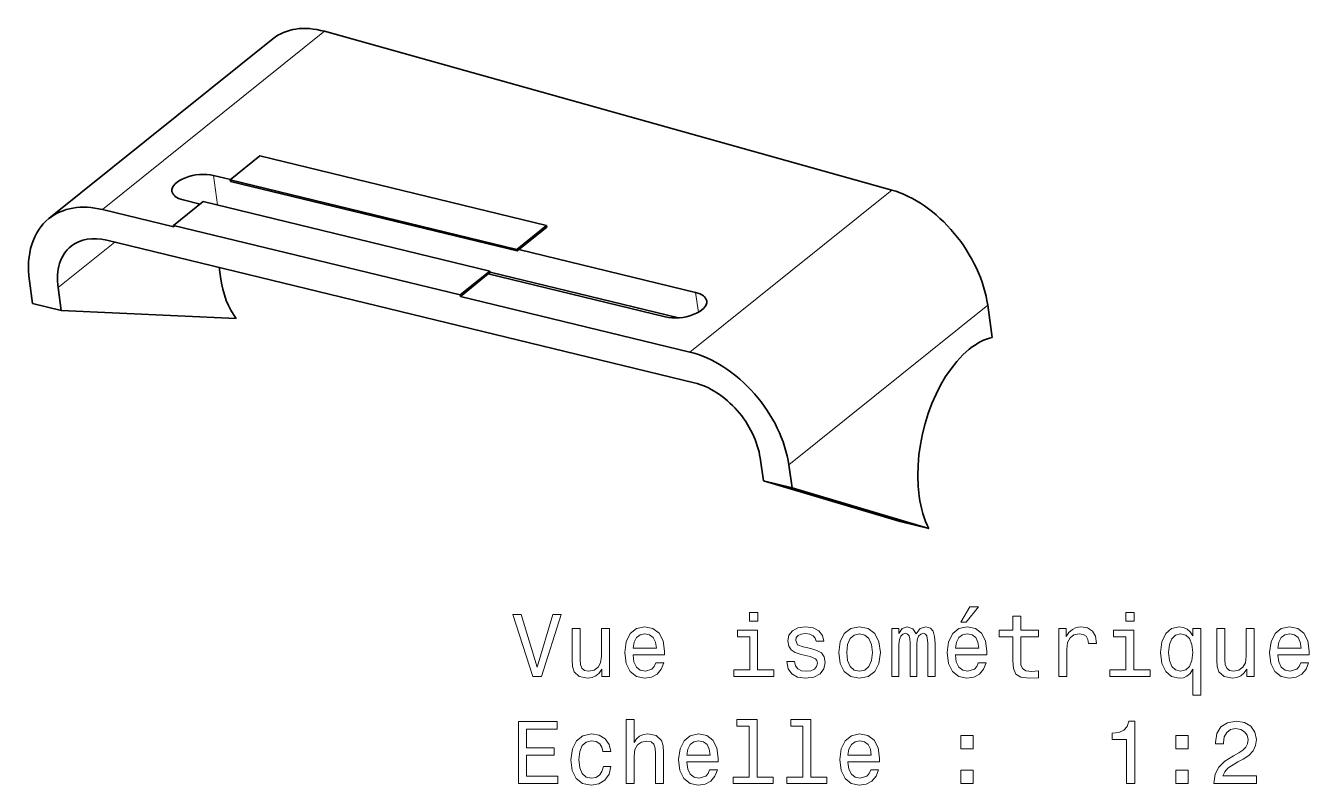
# Model space of a CAD drawing. Extents: x 0 to 297, y 0 to 210.
# Drawn here: x 137.3 to 209.9, y 71.3 to 114.2 of the extents above; entities that cross this region are included whole.
import ezdxf

# ---------------------------------------------------------------- set-up
doc = ezdxf.new("R2010")
doc.units = 0

msp = doc.modelspace()

# ---------------------------------------------------------------- linework, layer by layer
at = {"color": 7, "lineweight": 35, "ltscale": 0.405519}
msp.add_line((138.649841, 103.261856), (151.301834, 113.41272), dxfattribs=at)
at = {"color": 7, "lineweight": 13, "ltscale": 0.402003}
msp.add_line((154.21521, 113.838417), (141.672913, 103.775558), dxfattribs=at)
at = {"color": 7, "lineweight": 35}
for p, q in [((154.21521, 113.838417), (186.272903, 104.878548)), ((175.110687, 93.996056), (141.91684, 102.044365))]:
    msp.add_line(p, q, dxfattribs=at)
at = {"color": 7, "lineweight": 35, "ltscale": 0.053829}
for p, q in [((148.896255, 105.452057), (150.575684, 106.799484)), ((145.695297, 102.883881), (147.374725, 104.231308)), ((166.767807, 102.873482), (165.088379, 101.526054)), ((163.566849, 100.305305), (161.887421, 98.957878))]:
    msp.add_line(p, q, dxfattribs=at)
at = {"color": 7, "lineweight": 35, "ltscale": 0.416532}
for p, q in [((150.575684, 106.799484), (166.767807, 102.873482)), ((148.896255, 105.452057), (165.088379, 101.526054)), ((148.908447, 105.365494), (165.100571, 101.439491)), ((147.374725, 104.231308), (163.566849, 100.305305)), ((161.887421, 98.957878), (145.695297, 102.883881))]:
    msp.add_line(p, q, dxfattribs=at)
at = {"color": 7, "lineweight": 35, "ltscale": 0.024877}
for p, q in [((147.949661, 105.70295), (148.916718, 105.468468)), ((147.194229, 104.086494), (146.227173, 104.320969))]:
    msp.add_line(p, q, dxfattribs=at)
at = {"color": 7, "lineweight": 13, "ltscale": 0.042112}
msp.add_line((148.184677, 104.034927), (147.949661, 105.70295), dxfattribs=at)
at = {"color": 7, "lineweight": 35, "ltscale": 0.002185}
for p, q in [((148.908447, 105.365494), (148.896255, 105.452057)), ((145.707489, 102.797325), (145.695297, 102.883881)), ((166.779999, 102.786919), (166.767807, 102.873482)), ((165.100571, 101.439491), (165.088379, 101.526054)), ((163.579041, 100.21875), (163.566849, 100.305305)), ((161.899612, 98.871323), (161.887421, 98.957878))]:
    msp.add_line(p, q, dxfattribs=at)
at = {"color": 7, "lineweight": 13, "ltscale": 0.365587}
msp.add_line((186.272903, 104.878548), (174.866776, 95.727257), dxfattribs=at)
at = {"color": 7, "lineweight": 35, "ltscale": 0.103787}
msp.add_line((145.707489, 102.797325), (141.672913, 103.775558), dxfattribs=at)
at = {"color": 7, "lineweight": 35, "ltscale": 0.050608}
for p, q in [((166.779999, 102.786919), (165.20105, 101.520111)), ((163.478561, 100.13813), (161.899612, 98.871323))]:
    msp.add_line(p, q, dxfattribs=at)
at = {"color": 7, "lineweight": 13, "ltscale": 0.102591}
msp.add_line((142.367035, 101.935204), (139.166245, 99.367172), dxfattribs=at)
at = {"color": 7, "lineweight": 35, "ltscale": 0.003221}
for p, q in [((165.20105, 101.520111), (165.100571, 101.439491)), ((163.579041, 100.21875), (163.478561, 100.13813))]:
    msp.add_line(p, q, dxfattribs=at)
at = {"color": 7, "lineweight": 35, "ltscale": 0.257034}
for p, q in [((165.20105, 101.520111), (175.192902, 99.097443)), ((173.470413, 97.715469), (163.478561, 100.13813))]:
    msp.add_line(p, q, dxfattribs=at)
at = {"color": 7, "lineweight": 35, "ltscale": 0.273698}
msp.add_line((163.575745, 100.242134), (174.215393, 97.662399), dxfattribs=at)
at = {"color": 7, "lineweight": 35, "ltscale": 0.03278}
for p, q in [((137.547028, 99.759773), (137.729965, 98.46138)), ((139.166245, 99.367172), (139.349182, 98.068779)), ((178.836945, 89.748466), (179.019897, 88.450073))]:
    msp.add_line(p, q, dxfattribs=at)
at = {"color": 7, "lineweight": 35, "ltscale": 0.333572}
msp.add_line((174.866776, 95.727257), (161.899612, 98.871323), dxfattribs=at)
at = {"color": 7, "lineweight": 13, "ltscale": 0.028203}
msp.add_line((175.350296, 97.980354), (175.192902, 99.097443), dxfattribs=at)
at = {"color": 7, "lineweight": 35, "ltscale": 0.041653}
for p, q in [((139.349182, 98.068779), (137.729965, 98.46138)), ((179.019897, 88.450073), (180.639099, 88.057465)), ((186.755035, 86.158028), (188.374237, 85.765427))]:
    msp.add_line(p, q, dxfattribs=at)
at = {"color": 7, "lineweight": 35, "ltscale": 0.247382}
msp.add_line((149.234192, 97.617645), (139.349182, 98.068779), dxfattribs=at)
at = {"color": 7, "lineweight": 13, "ltscale": 0.360258}
msp.add_line((191.69603, 98.373764), (180.456161, 89.355865), dxfattribs=at)
at = {"color": 7, "lineweight": 35, "ltscale": 0.045787}
msp.add_line((191.951553, 96.560188), (191.69603, 98.373764), dxfattribs=at)
at = {"color": 7, "lineweight": 35, "ltscale": 0.032781}
msp.add_line((180.456161, 89.355865), (180.639099, 88.057465), dxfattribs=at)
at = {"color": 7, "lineweight": 35, "ltscale": 0.201689}
for p, q in [((186.755035, 86.158028), (179.019897, 88.450073)), ((188.374237, 85.765427), (180.639099, 88.057465))]:
    msp.add_line(p, q, dxfattribs=at)
at = {"color": 7, "lineweight": 13}
for points in [[(190.180115, 80.485168), (190.477661, 80.485168), (191.178665, 81.342514), (190.684433, 81.342514)], [(167.117432, 80.913841), (166.239899, 77.933296), (165.337173, 80.913841), (164.858063, 80.913841), (165.987747, 77.408798), (166.492065, 77.408798), (167.596527, 80.913841)], [(178.711807, 81.029839), (178.242783, 81.029839), (178.242783, 80.525513), (178.711807, 80.525513)], [(193.115265, 79.647995), (193.115265, 78.291367), (193.145523, 77.8526), (193.286743, 77.550011), (193.569153, 77.373497), (194.048264, 77.312981), (194.572754, 77.338196), (194.572754, 77.721481), (194.189468, 77.691216), (193.841492, 77.731567), (193.654892, 77.857643), (193.574203, 78.069458), (193.559067, 78.367012), (193.559067, 79.647995), (194.572754, 79.647995), (194.572754, 80.02623), (193.559067, 80.02623), (193.559067, 80.818024), (193.115265, 80.818024), (193.115265, 80.02623), (192.348694, 80.02623), (192.348694, 79.647995)], [(199.963959, 81.029839), (199.494949, 81.029839), (199.494949, 80.525513), (199.963959, 80.525513)], [(170.31987, 80.117012), (169.876068, 80.117012), (169.876068, 78.553612), (169.825638, 78.190498), (169.679382, 77.928253), (169.452438, 77.766869), (169.154892, 77.716438), (168.917862, 77.756783), (168.766556, 77.877815), (168.680832, 78.084587), (168.66066, 78.377098), (168.66066, 80.117012), (168.216858, 80.117012), (168.216858, 78.336754), (168.231979, 77.978683), (168.327805, 77.681129), (168.620316, 77.408798), (169.089325, 77.312981), (169.341492, 77.348282), (169.55835, 77.439056), (169.744949, 77.595398), (169.89624, 77.822342), (169.89624, 77.408798), (170.31987, 77.408798)], [(171.656326, 78.6343), (173.431549, 78.6343), (173.436584, 78.841072), (173.355896, 79.421043), (173.134003, 79.854767), (172.780975, 80.117012), (172.311951, 80.21283), (171.853012, 80.111969), (171.499985, 79.829544), (171.273041, 79.370613), (171.192352, 78.765427), (171.268005, 78.145111), (171.494949, 77.691216), (171.842926, 77.408798), (172.296814, 77.312981), (172.690186, 77.37854), (173.012955, 77.550011), (173.249985, 77.822342), (173.386154, 78.185455), (172.947403, 78.185455), (172.856613, 77.983727), (172.725494, 77.832428), (172.352295, 77.711395), (172.064835, 77.766869), (171.847977, 77.943382), (171.706757, 78.230843), (171.656326, 78.619171)], [(171.656326, 79.0075), (171.711807, 79.355484), (171.847977, 79.612686), (172.054749, 79.769028), (172.327087, 79.824501), (172.594376, 79.769028), (172.801147, 79.612686), (172.927231, 79.355484), (172.97261, 79.0075)], [(178.696671, 77.781998), (178.696671, 80.02623), (177.556915, 80.02623), (177.556915, 79.647995), (178.252869, 79.647995), (178.252869, 77.781998), (177.345093, 77.781998), (177.345093, 77.408798), (179.614548, 77.408798), (179.614548, 77.781998)], [(181.702438, 78.987328), (181.273773, 79.088196), (180.956039, 79.204185), (180.850128, 79.441216), (180.880402, 79.607643), (180.986298, 79.728683), (181.157776, 79.804329), (181.404892, 79.834587), (181.641922, 79.804329), (181.828522, 79.713554), (181.949554, 79.577385), (182, 79.395828), (182.433716, 79.395828), (182.433716, 79.405914), (182.358063, 79.733727), (182.151291, 79.990929), (181.828522, 80.152313), (181.404892, 80.21283), (180.976212, 80.152313), (180.663544, 79.985886), (180.466858, 79.73877), (180.406326, 79.426086), (180.451721, 79.123497), (180.592926, 78.911682), (180.824921, 78.760384), (181.162811, 78.654472), (181.657059, 78.53344), (181.959641, 78.407356), (182.040344, 78.306496), (182.070602, 78.155197), (182.025208, 77.968597), (181.904175, 77.827385), (181.707489, 77.73661), (181.445236, 77.706352), (181.167862, 77.73661), (180.966125, 77.842514), (180.829956, 78.013985), (180.77449, 78.251015), (180.34581, 78.251015), (180.416412, 77.847557), (180.623184, 77.555054), (180.951004, 77.37854), (181.404892, 77.312981), (181.878952, 77.37854), (182.226929, 77.555054), (182.438751, 77.837471), (182.514404, 78.205627), (182.458923, 78.523354), (182.302582, 78.740211), (182.04538, 78.881424)], [(183.280975, 78.760384), (183.361664, 78.145111), (183.593658, 77.691216), (183.961807, 77.408798), (184.456039, 77.312981), (184.945236, 77.408798), (185.313385, 77.686172), (185.54538, 78.140068), (185.631119, 78.760384), (185.54538, 79.375656), (185.313385, 79.834587), (184.945236, 80.111969), (184.456039, 80.21283), (183.961807, 80.111969), (183.593658, 79.829544), (183.361664, 79.375656)], [(183.734863, 78.765427), (183.780243, 79.219315), (183.921463, 79.547127), (184.148407, 79.748856), (184.456039, 79.819458), (184.758636, 79.748856), (184.98558, 79.55217), (185.126801, 79.219315), (185.177231, 78.765427), (185.126801, 78.306496), (184.98558, 77.97364), (184.758636, 77.771912), (184.456039, 77.706352), (184.148407, 77.771912), (183.921463, 77.97364), (183.780243, 78.306496)], [(186.271606, 77.408798), (186.680115, 77.408798), (186.680115, 79.219315), (186.705322, 79.491653), (186.780975, 79.688339), (186.896973, 79.804329), (187.048264, 79.849724), (187.169296, 79.809372), (187.25, 79.708511), (187.290344, 79.537041), (187.305466, 79.310097), (187.305466, 77.408798), (187.688751, 77.408798), (187.688751, 79.219315), (187.713974, 79.48661), (187.789612, 79.683296), (187.91066, 79.804329), (188.061951, 79.849724), (188.182983, 79.809372), (188.263687, 79.708511), (188.314117, 79.310097), (188.314117, 77.408798), (188.72261, 77.408798), (188.72261, 79.279839), (188.697403, 79.668167), (188.616699, 79.965714), (188.455322, 80.14727), (188.193085, 80.21283), (187.885437, 80.111969), (187.648407, 79.819458), (187.461807, 80.106926), (187.149124, 80.21283), (186.861664, 80.111969), (186.664978, 79.829544), (186.664978, 80.117012), (186.271606, 80.117012)], [(189.872467, 78.6343), (191.64769, 78.6343), (191.652725, 78.841072), (191.572037, 79.421043), (191.350128, 79.854767), (190.997116, 80.117012), (190.528091, 80.21283), (190.069153, 80.111969), (189.716125, 79.829544), (189.489182, 79.370613), (189.408493, 78.765427), (189.484146, 78.145111), (189.71109, 77.691216), (190.059067, 77.408798), (190.512955, 77.312981), (190.906326, 77.37854), (191.229095, 77.550011), (191.466125, 77.822342), (191.602295, 78.185455), (191.163544, 78.185455), (191.072754, 77.983727), (190.941635, 77.832428), (190.568436, 77.711395), (190.280975, 77.766869), (190.064117, 77.943382), (189.922897, 78.230843), (189.872467, 78.619171)], [(189.872467, 79.0075), (189.927948, 79.355484), (190.064117, 79.612686), (190.270889, 79.769028), (190.543213, 79.824501), (190.810516, 79.769028), (191.017288, 79.612686), (191.143372, 79.355484), (191.188751, 79.0075)], [(195.72261, 77.408798), (196.166412, 77.408798), (196.166412, 78.957069), (196.211807, 79.330269), (196.347977, 79.597557), (196.56987, 79.758942), (196.867432, 79.814415), (197.089325, 79.779114), (197.255753, 79.678253), (197.356613, 79.506783), (197.391922, 79.274796), (197.840759, 79.274796), (197.780243, 79.683296), (197.613831, 79.9758), (197.336441, 80.152313), (196.958206, 80.21283), (196.701004, 80.172485), (196.479095, 80.071625), (196.28241, 79.900154), (196.126068, 79.668167), (196.126068, 80.117012), (195.72261, 80.117012)], [(199.948837, 77.781998), (199.948837, 80.02623), (198.809067, 80.02623), (198.809067, 79.647995), (199.505035, 79.647995), (199.505035, 77.781998), (198.59726, 77.781998), (198.59726, 77.408798), (200.866699, 77.408798), (200.866699, 77.781998)], [(203.292496, 79.698425), (203.136154, 79.925369), (202.959641, 80.086754), (202.752869, 80.177528), (202.515839, 80.21283), (202.087158, 80.111969), (201.754303, 79.829544), (201.537445, 79.375656), (201.461807, 78.765427), (201.537445, 78.150154), (201.754303, 77.696259), (202.087158, 77.408798), (202.515839, 77.312981), (202.752869, 77.343239), (202.954605, 77.42897), (203.131104, 77.585312), (203.292496, 77.822342), (203.292496, 76.35981), (203.736298, 76.35981), (203.736298, 80.117012), (203.292496, 80.117012)], [(201.915695, 78.765427), (201.96109, 79.214272), (202.102295, 79.542084), (202.314117, 79.743813), (202.591492, 79.814415), (202.884003, 79.743813), (203.105896, 79.547127), (203.237015, 79.219315), (203.287445, 78.765427), (203.237015, 78.306496), (203.105896, 77.978683), (202.884003, 77.776955), (202.591492, 77.711395), (202.314117, 77.776955), (202.102295, 77.978683), (201.96109, 78.311539)], [(206.752151, 80.117012), (206.30835, 80.117012), (206.30835, 78.553612), (206.257904, 78.190498), (206.111664, 77.928253), (205.884705, 77.766869), (205.587158, 77.716438), (205.350128, 77.756783), (205.198837, 77.877815), (205.113098, 78.084587), (205.092926, 78.377098), (205.092926, 80.117012), (204.649124, 80.117012), (204.649124, 78.336754), (204.664246, 77.978683), (204.760071, 77.681129), (205.052582, 77.408798), (205.521606, 77.312981), (205.773758, 77.348282), (205.990631, 77.439056), (206.177216, 77.595398), (206.328522, 77.822342), (206.328522, 77.408798), (206.752151, 77.408798)], [(208.088608, 78.6343), (209.863815, 78.6343), (209.868866, 78.841072), (209.788177, 79.421043), (209.566269, 79.854767), (209.213242, 80.117012), (208.744232, 80.21283), (208.285294, 80.111969), (207.932266, 79.829544), (207.705322, 79.370613), (207.624634, 78.765427), (207.700272, 78.145111), (207.927216, 77.691216), (208.275208, 77.408798), (208.729095, 77.312981), (209.122467, 77.37854), (209.445236, 77.550011), (209.682266, 77.822342), (209.818436, 78.185455), (209.379669, 78.185455), (209.288895, 77.983727), (209.157776, 77.832428), (208.784576, 77.711395), (208.497101, 77.766869), (208.280243, 77.943382), (208.139038, 78.230843), (208.088608, 78.619171)], [(208.088608, 79.0075), (208.144073, 79.355484), (208.280243, 79.612686), (208.487015, 79.769028), (208.759354, 79.824501), (209.026642, 79.769028), (209.233414, 79.612686), (209.359497, 79.355484), (209.404877, 79.0075)], [(165.180832, 71.361969), (167.399841, 71.361969), (167.399841, 71.785599), (165.644806, 71.785599), (165.644806, 72.970757), (167.208206, 72.970757), (167.208206, 73.389343), (165.644806, 73.389343), (165.644806, 74.438339), (167.359497, 74.438339), (167.359497, 74.861969), (165.180832, 74.861969)], [(171.268005, 71.361969), (171.711807, 71.361969), (171.711807, 72.925369), (171.757202, 73.28344), (171.903442, 73.545685), (172.130402, 73.707069), (172.432983, 73.767586), (172.675064, 73.717155), (172.826355, 73.580986), (172.902008, 73.354042), (172.927231, 73.051453), (172.927231, 71.361969), (173.371033, 71.361969), (173.371033, 73.142227), (173.350861, 73.500298), (173.260071, 73.797852), (172.962524, 74.070183), (172.49855, 74.166), (172.246384, 74.130699), (172.029526, 74.034882), (171.847977, 73.883583), (171.711807, 73.676811), (171.711807, 74.983009), (171.268005, 74.983009)], [(178.22261, 74.60981), (178.22261, 71.735168), (177.309784, 71.735168), (177.309784, 71.361969), (179.574203, 71.361969), (179.574203, 71.735168), (178.666412, 71.735168), (178.666412, 74.983009), (177.526642, 74.983009), (177.526642, 74.60981)], [(181.258636, 74.60981), (181.258636, 71.735168), (180.34581, 71.735168), (180.34581, 71.361969), (182.610229, 71.361969), (182.610229, 71.735168), (181.702438, 71.735168), (181.702438, 74.983009), (180.562668, 74.983009), (180.562668, 74.60981)], [(199.54538, 71.361969), (200.004303, 71.361969), (200.004303, 74.887184), (199.661377, 74.887184), (199.570587, 74.579552), (199.389038, 74.372772), (199.111664, 74.25174), (198.728378, 74.211395), (198.728378, 73.853325), (199.54538, 73.853325)], [(204.477661, 71.361969), (206.88327, 71.361969), (206.88327, 71.795685), (204.981979, 71.795685), (205.087891, 72.032715), (205.26944, 72.229401), (205.829239, 72.587471), (206.126785, 72.73877), (206.459641, 72.955627), (206.696671, 73.207794), (206.83284, 73.505341), (206.88327, 73.843239), (206.797546, 74.266869), (206.560501, 74.599724), (206.197388, 74.811539), (205.728378, 74.887184), (205.244232, 74.801453), (204.876068, 74.564415), (204.639038, 74.18618), (204.55835, 73.686897), (204.55835, 73.616295), (205.017273, 73.616295), (205.017273, 73.656639), (205.062668, 73.99958), (205.198837, 74.25174), (205.415695, 74.413124), (205.703156, 74.468597), (205.995667, 74.418167), (206.212524, 74.292084), (206.353729, 74.095398), (206.404175, 73.848282), (206.368866, 73.616295), (206.273041, 73.419609), (206.111664, 73.248138), (205.889755, 73.09684), (205.592209, 72.935455), (205.097961, 72.622772), (204.749985, 72.289925), (204.543213, 71.886467), (204.477661, 71.377098)], [(169.956757, 73.172485), (170.395523, 73.172485), (170.304749, 73.575943), (170.087891, 73.893669), (169.749985, 74.090355), (169.311234, 74.166), (168.827087, 74.06514), (168.458923, 73.782715), (168.226944, 73.323784), (168.14624, 72.708511), (168.221893, 72.098282), (168.448837, 71.644386), (168.806915, 71.361969), (169.296097, 71.266151), (169.729813, 71.341797), (170.067719, 71.553612), (170.299698, 71.886467), (170.400574, 72.330269), (169.976944, 72.330269), (169.901291, 72.047852), (169.760071, 71.836029), (169.55835, 71.70491), (169.311234, 71.664566), (169.003601, 71.730125), (168.781693, 71.931854), (168.645523, 72.259666), (168.600128, 72.72364), (168.645523, 73.177528), (168.786728, 73.505341), (169.013687, 73.707069), (169.311234, 73.777672), (169.573471, 73.732285), (169.770172, 73.616295), (169.901291, 73.424652)], [(174.692352, 72.587471), (176.467575, 72.587471), (176.47261, 72.794243), (176.391922, 73.374214), (176.170013, 73.807938), (175.817001, 74.070183), (175.347977, 74.166), (174.889038, 74.06514), (174.536011, 73.782715), (174.309067, 73.323784), (174.228378, 72.718597), (174.304031, 72.098282), (174.530975, 71.644386), (174.878952, 71.361969), (175.33284, 71.266151), (175.726212, 71.331711), (176.048981, 71.503181), (176.286011, 71.775513), (176.42218, 72.138626), (175.983429, 72.138626), (175.892639, 71.936897), (175.76152, 71.785599), (175.388321, 71.664566), (175.100861, 71.720039), (174.884003, 71.896553), (174.742783, 72.184013), (174.692352, 72.572342)], [(183.80043, 72.587471), (185.575638, 72.587471), (185.580688, 72.794243), (185.5, 73.374214), (185.278091, 73.807938), (184.925064, 74.070183), (184.456039, 74.166), (183.997116, 74.06514), (183.644089, 73.782715), (183.417145, 73.323784), (183.336441, 72.718597), (183.412094, 72.098282), (183.639038, 71.644386), (183.98703, 71.361969), (184.440918, 71.266151), (184.83429, 71.331711), (185.157059, 71.503181), (185.394089, 71.775513), (185.530243, 72.138626), (185.091492, 72.138626), (185.000717, 71.936897), (184.869583, 71.785599), (184.496384, 71.664566), (184.208923, 71.720039), (183.992065, 71.896553), (183.850861, 72.184013), (183.80043, 72.572342)], [(190.180115, 73.318741), (190.876068, 73.318741), (190.876068, 74.070183), (190.180115, 74.070183)], [(202.324188, 73.318741), (203.020157, 73.318741), (203.020157, 74.070183), (202.324188, 74.070183)], [(174.692352, 72.96067), (174.747833, 73.308655), (174.884003, 73.565857), (175.090775, 73.722198), (175.363098, 73.777672), (175.630402, 73.722198), (175.837173, 73.565857), (175.963242, 73.308655), (176.008636, 72.96067)], [(183.80043, 72.96067), (183.855896, 73.308655), (183.992065, 73.565857), (184.198837, 73.722198), (184.471176, 73.777672), (184.738464, 73.722198), (184.945236, 73.565857), (185.07132, 73.308655), (185.116699, 72.96067)], [(190.180115, 71.361969), (190.876068, 71.361969), (190.876068, 72.113411), (190.180115, 72.113411)], [(202.324188, 71.361969), (203.020157, 71.361969), (203.020157, 72.113411), (202.324188, 72.113411)]]:
    msp.add_lwpolyline(points, close=True, dxfattribs=at)
at = {"color": 7, "lineweight": 35}
msp.add_arc((156.251999, 101.084221), 7.988799, 184.190726, 187.978858, dxfattribs=at)
for centre, major_axis, ratio, start_param, end_param in [((154.94693, 108.644882), (3.563614, -4.830544), 0.649541, 2.447438991, 3.16796193), ((147.088409, 105.011963), (-1.485336, -0.209274), 0.485661, 4.027201667, 6.283181839), ((147.088409, 105.011963), (-1.485336, -0.209274), 0.485661, 6.283181839, 7.16879432), ((187.0047, 99.684982), (3.563614, -4.830582), 0.649532, 0.876645521, 2.44745235), ((142.404663, 98.581978), (-3.754761, 4.679924), 0.676853, 5.56268735, 6.283204511), ((142.404663, 98.581978), (-3.754761, 4.679924), 0.676853, 0.000019204, 0.85029837), ((142.404663, 98.581978), (-2.503174, 3.119949), 0.676853, 0.000019204, 0.85029837), ((142.404663, 98.581978), (-2.503174, 3.119949), 0.676853, 5.56268735, 6.283204511), ((151.930099, 102.86026), (-1.479904, -6.072342), 0.552965, 5.336587403, 5.873102405), ((174.331665, 98.406456), (1.485336, 0.209274), 0.485661, 6.283181839, 7.16879432), ((174.331665, 98.406456), (1.485336, 0.209274), 0.485661, 4.027201667, 6.283181839), ((191.419067, 90.482124), (-1.487061, -6.079987), 0.552856, 3.412722524, 3.76701121), ((191.41922, 90.481544), (-1.486923, -6.080612), 0.552856, 3.766969188, 5.337753079), ((175.598526, 90.533669), (3.754761, -4.679924), 0.676853, 0.85029837, 2.421094697), ((175.598526, 90.533669), (2.503174, -3.119949), 0.676853, 0.85029837, 2.421094697), ((191.411987, 90.472939), (-1.479172, -6.071701), 0.552926, 5.336497505, 5.722592389)]:
    msp.add_ellipse(centre, major_axis=major_axis, ratio=ratio, start_param=start_param, end_param=end_param, dxfattribs=at)

doc.saveas('drawing.dxf')
